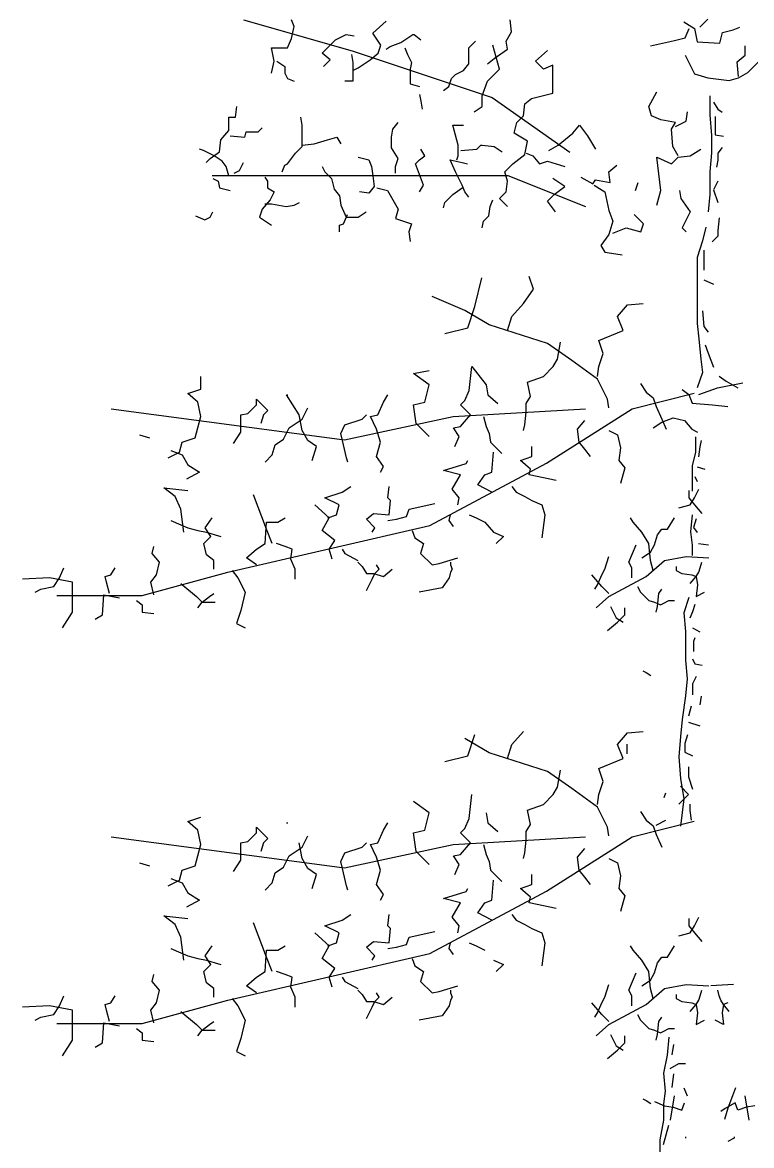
# Model space of a CAD drawing. Header units: millimetres. Extents: x 87938 to 265635, y 330093 to 434310.
# Drawn here: x 256662 to 259083, y 352468 to 356195 of the extents above; entities that cross this region are included whole.
import ezdxf

# ---------------------------------------------------------------- set-up
doc = ezdxf.new("R2010")
doc.units = ezdxf.units.MM

# ---------------------------------------------------------------- blocks, each defined once
blk = doc.blocks.new('A$C51134F3F')
for p, q in [((903.3, 7244.7), (1264.6, 7141.3)), ((1071.8, 7222.3), (1063, 7244.5)), ((1333, 7200.2), (1377.3, 7240)), ((1793.4, 7204.6), (1788.9, 7244.5)), ((2365.1, 7237.7), (2400.5, 7215.5)), ((2418.2, 7220), (2444.8, 7246.5)), ((1063, 7182.5), (1071.8, 7222.3)), ((1209, 7178), (1244.5, 7195.7)), ((1244.5, 7195.7), (1271, 7191.3)), ((1359.6, 7160.3), (1333, 7200.2)), ((1425.9, 7169.2), (1465.8, 7195.7)), ((1465.8, 7195.7), (1470.2, 7195.7)), ((1470.2, 7195.7), (1492.3, 7178)), ((1775.6, 7173.6), (1793.4, 7204.6)), ((2369.5, 7184.5), (2382.8, 7215.5)), ((2400.5, 7215.5), (2409.4, 7171.2)), ((2484.6, 7166.8), (2493.5, 7202.2)), ((2493.5, 7202.2), (2528.9, 7211.1)), ((2528.9, 7211.1), (2551, 7220)), ((1049.7, 7151.5), (1063, 7182.5)), ((1164.8, 7133.7), (1191.3, 7160.3)), ((1191.3, 7160.3), (1209, 7178)), ((1350.7, 7133.7), (1359.6, 7160.3)), ((1390.5, 7155.9), (1425.9, 7169.2)), ((1651.7, 7151.5), (1673.8, 7173.6)), ((1753.5, 7080.6), (1731.4, 7160.3)), ((1780.1, 7147), (1775.6, 7173.6)), ((2254.5, 7157.9), (2334.1, 7175.7)), ((2334.1, 7175.7), (2369.5, 7184.5)), ((2409.4, 7171.2), (2484.6, 7166.8)), ((2568.7, 7126.9), (2568.7, 7157.9)), ((1005.4, 7107.2), (996.6, 7151.5)), ((996.6, 7151.5), (1049.7, 7151.5)), ((1191.3, 7111.6), (1164.8, 7133.7)), ((1262.2, 7129.3), (1266.6, 7102.7)), ((1264.6, 7141.3), (1729.2, 6986.4)), ((1324.1, 7111.6), (1350.7, 7133.7)), ((1377.3, 7147), (1390.5, 7155.9)), ((1439.2, 7151.5), (1448.1, 7129.3)), ((1448.1, 7129.3), (1461.4, 7102.7)), ((1651.7, 7098.3), (1651.7, 7151.5)), ((1735.8, 7116), (1780.1, 7147)), ((1873, 7107.2), (1912.9, 7142.6)), ((2369.5, 7126.9), (2382.8, 7100.4)), ((2542.2, 7104.8), (2568.7, 7126.9)), ((996.6, 7067.3), (1005.4, 7107.2)), ((1014.3, 7107.2), (1040.8, 7089.4)), ((1040.8, 7089.4), (1040.8, 7067.3)), ((1169.2, 7089.4), (1191.3, 7111.6)), ((1266.6, 7102.7), (1266.6, 7076.2)), ((1266.6, 7076.2), (1284.3, 7085)), ((1284.3, 7085), (1297.6, 7093.9)), ((1297.6, 7093.9), (1324.1, 7111.6)), ((1461.4, 7102.7), (1456.9, 7080.6)), ((1634, 7076.2), (1651.7, 7098.3)), ((1713.7, 7098.3), (1735.8, 7116)), ((1899.6, 7080.6), (1873, 7107.2)), ((1930.6, 7093.9), (1899.6, 7080.6)), ((1930.6, 7000.9), (1930.6, 7093.9)), ((2382.8, 7100.4), (2400.5, 7064.9)), ((2546.6, 7056.1), (2542.2, 7104.8)), ((2577.6, 7069.4), (2613, 7104.8)), ((1040.8, 7067.3), (1049.7, 7049.6)), ((1049.7, 7049.6), (1071.8, 7040.7)), ((1266.6, 7076.2), (1266.6, 7040.7)), ((1456.9, 7080.6), (1456.9, 7049.6)), ((1456.9, 7049.6), (1456.9, 7031.9)), ((1585.3, 7023), (1594.2, 7049.6)), ((1594.2, 7049.6), (1607.4, 7062.9)), ((1607.4, 7062.9), (1634, 7076.2)), ((1713.7, 7040.7), (1753.5, 7080.6)), ((2400.5, 7064.9), (2444.8, 7051.6)), ((2444.8, 7051.6), (2515.6, 7042.8)), ((2515.6, 7042.8), (2546.6, 7051.6)), ((2546.6, 7051.6), (2577.6, 7069.4)), ((1266.6, 7040.7), (1240, 7040.7)), ((1456.9, 7031.9), (1487.9, 7023)), ((1567.6, 7009.7), (1585.3, 7023)), ((1696, 6992), (1713.7, 7040.7)), ((1487.9, 6996.4), (1492.3, 6974.3)), ((1492.3, 6974.3), (1496.8, 6947.7)), ((1696, 6956.6), (1696, 6992)), ((1729.2, 6986.4), (1987.3, 6805.6)), ((1837.6, 6965.4), (1859.8, 6983.1)), ((1859.8, 6983.1), (1930.6, 7000.9)), ((2249.3, 6956.6), (2275.8, 7005.3)), ((2451.8, 6992.1), (2451.8, 6929)), ((2464.6, 6970.7), (2478.6, 6947.3)), ((877.1, 6921.1), (881.5, 6956.6)), ((1669.4, 6938.9), (1696, 6956.6)), ((1833.2, 6925.6), (1837.6, 6965.4)), ((2258.1, 6925.6), (2249.3, 6956.6)), ((2373.2, 6907.9), (2377.7, 6938.9)), ((2478.6, 6947.3), (2492.6, 6937.9)), ((854.9, 6876.9), (854.9, 6921.1)), ((854.9, 6921.1), (877.1, 6921.1)), ((1098.4, 6894.6), (1094, 6921.1)), ((1399.4, 6881.3), (1417.1, 6903.4)), ((1802.2, 6868), (1811.1, 6903.4)), ((1811.1, 6903.4), (1833.2, 6925.6)), ((2289.1, 6912.3), (2258.1, 6925.6)), ((2337.8, 6903.4), (2289.1, 6912.3)), ((2324.5, 6881.3), (2337.8, 6903.4)), ((2337.8, 6890.1), (2373.2, 6907.9)), ((2451.8, 6929), (2457.6, 6860.1)), ((2469.3, 6923.9), (2469.3, 6900.5)), ((2469.3, 6900.5), (2469.3, 6863.1)), ((828.4, 6845.8), (854.9, 6876.9)), ((859.4, 6859.1), (908, 6854.7)), ((908, 6854.7), (912.5, 6872.4)), ((912.5, 6872.4), (952.3, 6872.4)), ((952.3, 6872.4), (965.6, 6885.7)), ((1098.4, 6823.7), (1098.4, 6894.6)), ((1395, 6854.7), (1399.4, 6881.3)), ((1598.6, 6894.6), (1634, 6894.6)), ((1616.3, 6828.1), (1598.6, 6894.6)), ((1846.5, 6841.4), (1802.2, 6868)), ((1948.3, 6828.1), (1997, 6868)), ((1997, 6868), (2019.1, 6894.6)), ((2019.1, 6894.6), (2045.7, 6859.1)), ((2045.7, 6859.1), (2072.2, 6814.8)), ((2329, 6823.7), (2324.5, 6881.3)), ((2457.6, 6860.1), (2457.6, 6802.7)), ((2469.3, 6863.1), (2497.3, 6858.4)), ((823.9, 6806), (828.4, 6845.8)), ((1076.3, 6801.6), (1098.4, 6823.7)), ((1098.4, 6828.1), (1138.2, 6832.6)), ((1138.2, 6832.6), (1182.5, 6845.8)), ((1182.5, 6845.8), (1213.5, 6854.7)), ((1213.5, 6854.7), (1226.8, 6832.6)), ((1395, 6819.3), (1395, 6854.7)), ((1616.3, 6792.7), (1616.3, 6828.1)), ((1678.3, 6814.8), (1691.5, 6828.1)), ((1691.5, 6828.1), (1696, 6828.1)), ((1696, 6828.1), (1735.8, 6823.7)), ((1735.8, 6823.7), (1762.4, 6806)), ((1837.6, 6797.1), (1846.5, 6841.4)), ((1917.3, 6810.4), (1948.3, 6828.1)), ((2346.7, 6792.7), (2329, 6823.7)), ((2492.6, 6821), (2478.6, 6802.2)), ((770.8, 6810.4), (757.5, 6814.8)), ((806.2, 6792.7), (770.8, 6810.4)), ((779.7, 6770.6), (793, 6783.8)), ((793, 6783.8), (823.9, 6806)), ((832.8, 6775), (806.2, 6792.7)), ((1049.7, 6766.1), (1063, 6783.8)), ((1063, 6783.8), (1076.3, 6801.6)), ((1284.3, 6788.3), (1319.7, 6779.4)), ((1417.1, 6783.8), (1395, 6819.3)), ((1408.2, 6757.3), (1417.1, 6783.8)), ((1487.9, 6779.4), (1505.6, 6792.7)), ((1505.6, 6792.7), (1492.3, 6814.8)), ((1611.9, 6779.4), (1616.3, 6792.7)), ((1625.1, 6810.4), (1678.3, 6814.8)), ((1797.8, 6766.1), (1837.6, 6797.1)), ((1842, 6801.6), (1864.2, 6792.7)), ((1864.2, 6792.7), (1886.3, 6766.1)), ((2289.1, 6677.5), (2275.8, 6788.3)), ((2275.8, 6788.3), (2324.5, 6766.1)), ((2324.5, 6766.1), (2346.7, 6788.3)), ((2346.7, 6788.3), (2386.5, 6792.7)), ((2386.5, 6792.7), (2421.9, 6814.8)), ((2457.6, 6802.7), (2451.8, 6739.6)), ((2478.6, 6802.2), (2478.6, 6778.8)), ((846.1, 6757.3), (832.8, 6775)), ((854.9, 6726.3), (846.1, 6757.3)), ((890.3, 6744), (899.2, 6761.7)), ((899.2, 6761.7), (903.6, 6770.6)), ((1032, 6739.5), (1040.8, 6761.7)), ((1040.8, 6761.7), (1049.7, 6766.1)), ((1164.8, 6757.3), (1173.6, 6739.5)), ((1319.7, 6779.4), (1328.6, 6757.3)), ((1328.6, 6757.3), (1333, 6726.3)), ((1408.2, 6735.1), (1408.2, 6757.3)), ((1474.6, 6766.1), (1487.9, 6779.4)), ((1501.2, 6695.3), (1474.6, 6766.1)), ((1607.4, 6739.5), (1589.7, 6779.4)), ((1589.7, 6779.4), (1629.6, 6770.6)), ((1629.6, 6770.6), (1647.3, 6766.1)), ((1771.2, 6739.5), (1797.8, 6766.1)), ((1886.3, 6766.1), (1912.9, 6775)), ((1912.9, 6775), (1970.4, 6757.3)), ((2116.5, 6739.5), (2143.1, 6761.7)), ((2478.6, 6778.8), (2473.9, 6755.5)), ((800.1, 6728.1), (1264.6, 6728.1)), ((801.8, 6717.4), (819.5, 6708.5)), ((872.6, 6735.1), (890.3, 6744)), ((974.4, 6721.8), (983.3, 6708.5)), ((1173.6, 6739.5), (1195.8, 6717.4)), ((1195.8, 6717.4), (1204.6, 6682)), ((1264.6, 6728.1), (1780.8, 6728.1)), ((1333, 6726.3), (1337.4, 6690.8)), ((1629.6, 6695.3), (1607.4, 6739.5)), ((1780.1, 6708.5), (1771.2, 6739.5)), ((1780.8, 6728.1), (2038.9, 6624.8)), ((1970.4, 6690.8), (1930.6, 6717.4)), ((2023.5, 6721.8), (2063.4, 6699.7)), ((2063.4, 6699.7), (2072.2, 6713)), ((2072.2, 6713), (2120.9, 6704.1)), ((2120.9, 6704.1), (2116.5, 6739.5)), ((2451.8, 6739.6), (2451.8, 6665)), ((819.5, 6708.5), (823.9, 6686.4)), ((823.9, 6686.4), (859.4, 6677.5)), ((983.3, 6708.5), (983.3, 6686.4)), ((983.3, 6686.4), (1005.4, 6673.1)), ((1005.4, 6673.1), (992.1, 6646.5)), ((1204.6, 6682), (1222.3, 6659.8)), ((1319.7, 6668.7), (1288.7, 6673.1)), ((1337.4, 6690.8), (1319.7, 6668.7)), ((1346.3, 6686.4), (1381.7, 6677.5)), ((1381.7, 6677.5), (1417.1, 6615.5)), ((1487.9, 6673.1), (1501.2, 6695.3)), ((1598.6, 6664.3), (1629.6, 6686.4)), ((1638.4, 6673.1), (1629.6, 6695.3)), ((1651.7, 6655.4), (1638.4, 6673.1)), ((1753.5, 6651), (1775.6, 6673.1)), ((1775.6, 6673.1), (1780.1, 6708.5)), ((1935, 6664.3), (1970.4, 6690.8)), ((2067.8, 6695.3), (2103.2, 6673.1)), ((2103.2, 6673.1), (2116.5, 6611.1)), ((2205, 6677.5), (2213.9, 6704.1)), ((2275.8, 6628.8), (2289.1, 6677.5)), ((2351.1, 6677.5), (2355.5, 6651)), ((2478.6, 6708.7), (2464.6, 6680.6)), ((2464.6, 6680.6), (2478.6, 6638.5)), ((992.1, 6646.5), (965.6, 6615.5)), ((1071.8, 6628.8), (1089.5, 6637.7)), ((1222.3, 6659.8), (1226.8, 6628.8)), ((1567.6, 6620), (1572, 6637.7)), ((1572, 6637.7), (1598.6, 6664.3)), ((1722.5, 6624.4), (1731.4, 6646.5)), ((1780.1, 6624.4), (1753.5, 6651)), ((1912.9, 6642.1), (1935, 6664.3)), ((1939.4, 6606.7), (1912.9, 6642.1)), ((2355.5, 6651), (2386.5, 6606.7)), ((2451.8, 6665), (2446.1, 6607.6)), ((793, 6589), (801.8, 6606.7)), ((965.6, 6615.5), (956.7, 6589)), ((974.4, 6633.2), (996.6, 6633.2)), ((996.6, 6633.2), (1045.3, 6624.4)), ((1045.3, 6624.4), (1071.8, 6628.8)), ((1226.8, 6628.8), (1244.5, 6589)), ((1235.6, 6566.8), (1248.9, 6597.8)), ((1284.3, 6589), (1310.9, 6606.7)), ((1417.1, 6615.5), (1408.2, 6584.5)), ((1718.1, 6593.4), (1722.5, 6624.4)), ((2116.5, 6611.1), (2129.8, 6575.7)), ((2231.6, 6566.8), (2200.6, 6597.8)), ((2386.5, 6606.7), (2360, 6553.5)), ((744.3, 6593.4), (775.2, 6580.1)), ((775.2, 6580.1), (793, 6589)), ((956.7, 6589), (970, 6580.1)), ((970, 6580.1), (996.6, 6562.4)), ((1222.3, 6562.4), (1235.6, 6566.8)), ((1222.3, 6540.2), (1222.3, 6562.4)), ((1244.5, 6589), (1284.3, 6589)), ((1408.2, 6584.5), (1461.4, 6566.8)), ((1461.4, 6566.8), (1452.5, 6540.2)), ((1696, 6553.5), (1700.4, 6575.7)), ((1700.4, 6575.7), (1718.1, 6593.4)), ((2129.8, 6575.7), (2116.5, 6531.4)), ((2222.7, 6540.2), (2231.6, 6566.8)), ((2483.3, 6587), (2478.6, 6544.9)), ((1452.5, 6540.2), (1456.9, 6509.2)), ((2116.5, 6531.4), (2089.9, 6495.9)), ((2129.8, 6535.8), (2174, 6553.5)), ((2174, 6553.5), (2222.7, 6540.2)), ((2360, 6553.5), (2373.2, 6540.2)), ((2438.4, 6556.3), (2427.2, 6511.4)), ((2478.6, 6526.2), (2459.9, 6507.5)), ((2478.6, 6544.9), (2478.6, 6526.2)), ((2089.9, 6495.9), (2103.2, 6473.8)), ((2427.2, 6511.4), (2410.3, 6455.3)), ((2103.2, 6473.8), (2125.3, 6469.4)), ((2125.3, 6469.4), (2160.8, 6464.9)), ((2410.3, 6455.3), (2410.3, 6399.1)), ((2431.9, 6479.4), (2431.9, 6432.6)), ((2431.9, 6432.6), (2431.9, 6413.9)), ((1671.8, 6293.5), (1695.4, 6388.3)), ((1866, 6350.3), (1851.8, 6393)), ((2410.3, 6399.1), (2410.3, 6348.6)), ((2431.9, 6381.2), (2464.6, 6367.1)), ((1832.8, 6302.9), (1866, 6350.3)), ((2410.3, 6348.6), (2410.3, 6286.8)), ((1638.6, 6279.2), (1529.6, 6326.6)), ((1794.9, 6260.3), (1832.8, 6302.9)), ((2178.7, 6298.2), (2230.8, 6302.9)), ((1719.1, 6231.8), (1638.6, 6279.2)), ((1648.1, 6222.3), (1671.8, 6293.5)), ((2145.5, 6260.3), (2178.7, 6298.2)), ((2410.3, 6286.8), (2410.3, 6236.3)), ((2427.2, 6278.2), (2431.9, 6226.8)), ((1913.4, 6170.2), (1719.1, 6231.8)), ((1780.7, 6212.9), (1794.9, 6260.3)), ((2164.5, 6212.9), (2145.5, 6260.3)), ((2410.3, 6236.3), (2415.9, 6185.8)), ((2431.9, 6226.8), (2445.9, 6208.1)), ((1572.3, 6203.4), (1648.1, 6222.3)), ((2083.9, 6179.7), (2164.5, 6212.9)), ((1993.9, 6113.3), (1913.4, 6170.2)), ((1946.5, 6118), (1956, 6174.9)), ((2098.1, 6137), (2083.9, 6179.7)), ((2415.9, 6185.8), (2421.6, 6118.4)), ((2436.5, 6165.9), (2445.9, 6137.9)), ((1932.3, 6094.3), (1946.5, 6118)), ((2079.2, 6051.7), (1993.9, 6113.3)), ((2083.9, 6094.3), (2098.1, 6137)), ((2421.6, 6118.4), (2427.2, 6073.5)), ((2445.9, 6137.9), (2464.6, 6091.1)), ((1468, 6070.6), (1520.2, 6080.1)), ((1652.8, 6013.7), (1662.3, 6094.3)), ((1662.3, 6094.3), (1709.7, 6032.7)), ((1899.2, 6061.1), (1932.3, 6094.3)), ((2079.2, 6061.1), (2083.9, 6094.3)), ((762.1, 6018.5), (762.1, 6061.1)), ((1520.2, 6032.7), (1468, 6070.6)), ((1847.1, 6042.2), (1899.2, 6061.1)), ((1856.5, 5994.8), (1847.1, 6042.2)), ((2112.4, 5985.3), (2079.2, 6051.7)), ((2427.2, 6073.5), (2410.3, 6023)), ((2477.7, 6023), (2561.8, 6039.8)), ((2483.3, 6062.3), (2505.7, 6045.4)), ((2505.7, 6045.4), (2545, 6023)), ((719.5, 6004.3), (762.1, 6018.5)), ((752.7, 5975.8), (719.5, 6004.3)), ((1505.9, 5975.8), (1520.2, 6032.7)), ((1638.6, 5980.5), (1652.8, 6013.7)), ((1709.7, 6032.7), (1714.4, 5999.5)), ((2193.8, 5953.3), (2400.2, 6005)), ((2221.3, 6037.4), (2240.3, 6009)), ((2240.3, 6009), (2264, 5990)), ((2359.8, 6017.4), (2382.3, 6000.5)), ((2415.9, 6000.5), (2477.7, 6023)), ((762.1, 5928.4), (752.7, 5975.8)), ((918.5, 5937.9), (946.9, 5966.3)), ((946.9, 5966.3), (946.9, 5985.3)), ((946.9, 5985.3), (984.8, 5947.4)), ((1089, 5933.1), (1046.4, 5999.5)), ((1046.4, 5999.5), (1051.1, 5999.5)), ((1349.6, 5933.1), (1368.5, 5975.8)), ((1368.5, 5975.8), (1382.8, 5999.5)), ((1468, 5966.3), (1505.9, 5975.8)), ((1477.5, 5904.7), (1468, 5966.3)), ((1624.4, 5966.3), (1638.6, 5980.5)), ((1657.5, 5933.1), (1624.4, 5966.3)), ((1714.4, 5999.5), (1747.6, 5971.1)), ((1842.3, 5971.1), (1856.5, 5994.8)), ((1842.3, 5942.6), (1842.3, 5971.1)), ((2117.1, 5956.8), (2112.4, 5985.3)), ((2264, 5990), (2273.4, 5961.6)), ((2382.3, 6000.5), (2393.5, 5972.4)), ((2393.5, 5972.4), (2460.8, 5966.8)), ((2460.8, 5966.8), (2511.3, 5961.2)), ((464.6, 5953.3), (1238.8, 5850)), ((752.7, 5890.5), (762.1, 5928.4)), ((894.8, 5933.1), (918.5, 5937.9)), ((894.8, 5876.2), (894.8, 5933.1)), ((970.6, 5933.1), (961.1, 5904.7)), ((984.8, 5947.4), (970.6, 5933.1)), ((1098.5, 5881), (1089, 5933.1)), ((1098.5, 5918.9), (1117.5, 5956.8)), ((1238.8, 5850), (1600.2, 5927.5)), ((1297.5, 5918.9), (1311.7, 5933.1)), ((1325.9, 5928.4), (1349.6, 5933.1)), ((1344.9, 5885.7), (1325.9, 5928.4)), ((1600.2, 5927.5), (2038.9, 5953.3)), ((1624.4, 5895.2), (1657.5, 5933.1)), ((1700.2, 5928.4), (1709.7, 5895.2)), ((1837.6, 5900), (1842.3, 5942.6)), ((1909.9, 5772.6), (2193.8, 5953.3)), ((2273.4, 5961.6), (2292.4, 5918.9)), ((743.2, 5857.3), (752.7, 5890.5)), ((1036.9, 5852.5), (1055.9, 5890.5)), ((1055.9, 5890.5), (1098.5, 5918.9)), ((1226.4, 5871.5), (1240.6, 5900)), ((1240.6, 5900), (1297.5, 5918.9)), ((1520.2, 5862), (1477.5, 5904.7)), ((1600.7, 5890.5), (1624.4, 5895.2)), ((1619.6, 5862), (1600.7, 5890.5)), ((1709.7, 5895.2), (1719.1, 5871.5)), ((1832.8, 5881), (1837.6, 5900)), ((2012.9, 5885.7), (2036.6, 5914.2)), ((2264, 5890.5), (2292.4, 5909.4)), ((2292.4, 5909.4), (2330.3, 5923.7)), ((2292.4, 5918.9), (2306.6, 5885.7)), ((2330.3, 5923.7), (2368.2, 5914.2)), ((2368.2, 5914.2), (2391.9, 5885.7)), ((558.4, 5866.8), (591.6, 5857.3)), ((700.5, 5843.1), (743.2, 5857.3)), ((871.1, 5838.3), (894.8, 5876.2)), ((1008.5, 5833.6), (1036.9, 5852.5)), ((1117.5, 5847.8), (1098.5, 5881)), ((1235.9, 5833.6), (1226.4, 5871.5)), ((1359.1, 5843.1), (1344.9, 5885.7)), ((1605.4, 5828.8), (1619.6, 5862)), ((1719.1, 5871.5), (1723.9, 5843.1)), ((2017.6, 5843.1), (2012.9, 5885.7)), ((2117.1, 5881), (2145.5, 5866.8)), ((2145.5, 5866.8), (2155, 5824.1)), ((2391.9, 5885.7), (2410.8, 5876.2)), ((2404.7, 5860.2), (2404.7, 5809.6)), ((662.6, 5814.6), (700.5, 5800.4)), ((691.1, 5809.9), (700.5, 5843.1)), ((999, 5800.4), (1008.5, 5833.6)), ((1145.9, 5828.8), (1117.5, 5847.8)), ((1131.7, 5781.4), (1145.9, 5828.8)), ((1245.4, 5790.9), (1235.9, 5833.6)), ((1344.9, 5795.6), (1359.1, 5843.1)), ((1723.9, 5843.1), (1728.6, 5838.3)), ((1728.6, 5838.3), (1761.8, 5805.1)), ((1861.3, 5795.6), (1861.3, 5828.8)), ((2036.6, 5819.4), (2017.6, 5843.1)), ((2055.5, 5795.6), (2036.6, 5819.4)), ((2155, 5824.1), (2150.3, 5781.4)), ((2418.6, 5827.2), (2414.5, 5794.3)), ((2422.7, 5847.8), (2418.6, 5827.2)), ((653.2, 5790.9), (691.1, 5809.9)), ((700.5, 5800.4), (719.5, 5767.2)), ((975.3, 5776.7), (999, 5800.4)), ((1250.1, 5776.7), (1245.4, 5790.9)), ((1368.5, 5762.5), (1344.9, 5795.6)), ((1643.3, 5771.9), (1648.1, 5781.4)), ((1728.6, 5743.5), (1733.3, 5809.9)), ((1823.4, 5781.4), (1861.3, 5795.6)), ((1856.5, 5753), (1823.4, 5781.4)), ((2150.3, 5781.4), (2169.2, 5757.7)), ((2404.7, 5809.6), (2393.5, 5764.7)), ((757.4, 5743.5), (714.8, 5719.8)), ((719.5, 5767.2), (757.4, 5743.5)), ((1359.1, 5743.5), (1368.5, 5762.5)), ((1522.7, 5566), (1909.9, 5772.6)), ((1567.5, 5748.2), (1643.3, 5771.9)), ((1624.4, 5734), (1567.5, 5748.2)), ((1704.9, 5734), (1728.6, 5743.5)), ((1851.8, 5734), (1856.5, 5753)), ((2169.2, 5757.7), (2155, 5705.6)), ((2393.5, 5764.7), (2393.5, 5708.6)), ((2410.3, 5761.3), (2435, 5753.1)), ((1596, 5686.6), (1624.4, 5734)), ((1681.2, 5700.8), (1704.9, 5734)), ((1941.8, 5715.1), (1851.8, 5734)), ((2393.5, 5708.6), (2393.5, 5680.5)), ((2402.1, 5728.4), (2410.3, 5711.9)), ((676.9, 5662.9), (639, 5691.3)), ((639, 5691.3), (719.5, 5681.9)), ((980.1, 5553.9), (937.4, 5667.6)), ((1174.3, 5658.2), (1231.2, 5677.1)), ((1231.2, 5677.1), (1259.6, 5696.1)), ((1382.8, 5658.2), (1387.5, 5696.1)), ((1619.6, 5658.2), (1596, 5686.6)), ((1728.6, 5677.1), (1681.2, 5700.8)), ((1794.9, 5696.1), (1809.1, 5677.1)), ((1809.1, 5677.1), (1837.6, 5662.9)), ((2382.4, 5681.9), (2382.4, 5658.2)), ((2401.4, 5658.2), (2415.6, 5686.6)), ((695.8, 5620.2), (676.9, 5662.9)), ((1188.5, 5591.8), (1141.1, 5634.5)), ((1221.7, 5634.5), (1174.3, 5658.2)), ((1212.2, 5601.3), (1221.7, 5634.5)), ((1392.2, 5648.7), (1382.8, 5658.2)), ((1387.5, 5601.3), (1392.2, 5648.7)), ((1453.8, 5620.2), (1539.1, 5639.2)), ((1614.9, 5634.5), (1619.6, 5658.2)), ((1837.6, 5662.9), (1861.3, 5648.7)), ((1861.3, 5648.7), (1894.4, 5634.5)), ((1894.4, 5634.5), (1903.9, 5601.3)), ((2349.2, 5625), (2387.1, 5634.5)), ((2382.4, 5658.2), (2401.4, 5634.5)), ((2387.1, 5634.5), (2401.4, 5658.2)), ((2401.4, 5634.5), (2425, 5606)), ((705.3, 5544.4), (695.8, 5620.2)), ((776.3, 5558.6), (800, 5591.8)), ((1018, 5577.6), (1041.7, 5591.8)), ((1164.8, 5549.1), (1188.5, 5591.8)), ((1183.8, 5591.8), (1212.2, 5601.3)), ((1311.7, 5587), (1335.4, 5606)), ((1335.4, 5606), (1387.5, 5601.3)), ((1411.2, 5587), (1444.4, 5596.5)), ((1444.4, 5596.5), (1453.8, 5620.2)), ((1586.5, 5582.3), (1591.2, 5601.3)), ((1652.8, 5601.3), (1676.5, 5591.8)), ((1676.5, 5591.8), (1704.9, 5577.6)), ((1903.9, 5601.3), (1894.4, 5525.4)), ((2197.6, 5577.6), (2188.2, 5591.8)), ((2311.3, 5553.9), (2335, 5591.8)), ((2393.5, 5601.9), (2387.9, 5545.7)), ((662.6, 5582.3), (695.8, 5568.1)), ((695.8, 5568.1), (719.5, 5558.6)), ((719.5, 5558.6), (752.7, 5549.1)), ((795.3, 5530.2), (776.3, 5558.6)), ((851.7, 5411), (1522.7, 5566)), ((975.3, 5506.4), (980.1, 5577.6)), ((980.1, 5577.6), (1018, 5577.6)), ((999, 5506.4), (980.1, 5553.9)), ((1340.1, 5558.6), (1311.7, 5587)), ((1330.6, 5544.4), (1340.1, 5558.6)), ((1382.8, 5582.3), (1411.2, 5587)), ((1600.7, 5563.3), (1586.5, 5582.3)), ((1704.9, 5577.6), (1733.3, 5544.4)), ((2226.1, 5544.4), (2197.6, 5577.6)), ((2278.2, 5534.9), (2292.4, 5553.9)), ((2292.4, 5553.9), (2311.3, 5553.9)), ((2406.2, 5588.4), (2398, 5559.6)), ((2398, 5559.6), (2410.3, 5543.1)), ((752.7, 5549.1), (781.1, 5544.4)), ((771.6, 5506.4), (795.3, 5530.2)), ((781.1, 5544.4), (809.5, 5534.9)), ((809.5, 5534.9), (828.5, 5530.2)), ((1207.5, 5515.9), (1164.8, 5549.1)), ((1463.3, 5549.1), (1472.8, 5525.4)), ((1472.8, 5525.4), (1501.2, 5506.4)), ((1733.3, 5544.4), (1766.5, 5530.2)), ((1766.5, 5530.2), (1742.8, 5506.4)), ((2249.8, 5506.4), (2226.1, 5544.4)), ((2268.7, 5501.7), (2278.2, 5534.9)), ((2387.9, 5545.7), (2393.5, 5500.8)), ((601, 5473.3), (605.8, 5497)), ((781.1, 5468.5), (771.6, 5506.4)), ((913.7, 5459), (946.9, 5487.5)), ((946.9, 5487.5), (975.3, 5506.4)), ((1041.7, 5497), (1013.2, 5506.4)), ((1065.3, 5487.5), (1041.7, 5497)), ((1060.6, 5454.3), (1065.3, 5487.5)), ((1188.5, 5487.5), (1207.5, 5515.9)), ((1198, 5454.3), (1188.5, 5487.5)), ((1231.2, 5487.5), (1240.6, 5473.3)), ((1501.2, 5506.4), (1491.7, 5473.3)), ((2183.4, 5444.8), (2207.1, 5501.7)), ((2254.5, 5449.6), (2249.8, 5506.4)), ((2254.5, 5478), (2268.7, 5501.7)), ((2393.5, 5500.8), (2393.5, 5467.1)), ((2414.5, 5506.1), (2447.4, 5502)), ((624.7, 5444.8), (601, 5473.3)), ((615.3, 5402.1), (624.7, 5444.8)), ((804.8, 5449.6), (781.1, 5468.5)), ((804.8, 5421.1), (804.8, 5449.6)), ((946.9, 5435.3), (913.7, 5459)), ((1074.8, 5421.1), (1060.6, 5454.3)), ((1240.6, 5473.3), (1283.3, 5449.6)), ((1283.3, 5444.8), (1297.5, 5430.6)), ((1491.7, 5473.3), (1529.6, 5435.3)), ((1553.3, 5440.1), (1614.9, 5459)), ((1591.2, 5444.8), (1591.2, 5435.3)), ((2102.9, 5421.1), (2117.1, 5463.8)), ((2192.9, 5425.8), (2183.4, 5444.8)), ((2226.1, 5459), (2254.5, 5478)), ((2240.3, 5397.4), (2301.9, 5449.6)), ((2264, 5416.4), (2254.5, 5449.6)), ((2301.9, 5449.6), (2372.9, 5463.8)), ((2372.9, 5463.8), (2448.7, 5459)), ((2420.3, 5425.8), (2425, 5444.8)), ((293.1, 5392.7), (307.3, 5425.8)), ((463.7, 5402.1), (477.9, 5425.8)), ((567.8, 5333.5), (851.7, 5411)), ((866.4, 5416.4), (885.3, 5392.7)), ((1074.8, 5387.9), (1074.8, 5421.1)), ((1297.5, 5430.6), (1311.7, 5406.9)), ((1311.7, 5406.9), (1335.4, 5406.9)), ((1330.6, 5387.9), (1340.1, 5406.9)), ((1335.4, 5406.9), (1368.5, 5397.4)), ((1340.1, 5406.9), (1354.3, 5421.1)), ((1354.3, 5421.1), (1344.9, 5435.3)), ((1368.5, 5397.4), (1397, 5421.1)), ((1529.6, 5435.3), (1553.3, 5440.1)), ((1591.2, 5411.6), (1586.5, 5392.7)), ((1591.2, 5435.3), (1596, 5421.1)), ((1596, 5421.1), (1591.2, 5411.6)), ((2093.4, 5402.1), (2102.9, 5421.1)), ((2192.9, 5392.7), (2192.9, 5425.8)), ((2339.8, 5430.6), (2339.8, 5416.4)), ((2339.8, 5416.4), (2358.7, 5406.9)), ((2358.7, 5406.9), (2391.9, 5402.1)), ((2406.1, 5397.4), (2415.6, 5411.6)), ((2415.6, 5411.6), (2420.3, 5425.8)), ((259.9, 5392.7), (169.9, 5387.9)), ((335.7, 5378.4), (259.9, 5392.7)), ((274.2, 5364.2), (293.1, 5392.7)), ((335.7, 5326.3), (335.7, 5378.4)), ((444.7, 5397.4), (463.7, 5402.1)), ((449.4, 5378.4), (444.7, 5397.4)), ((458.9, 5340.5), (449.4, 5378.4)), ((596.3, 5378.4), (615.3, 5402.1)), ((605.8, 5335.8), (596.3, 5378.4)), ((695.8, 5373.7), (747.9, 5331)), ((885.3, 5392.7), (909, 5345.3)), ((1311.7, 5350), (1330.6, 5387.9)), ((1586.5, 5392.7), (1562.8, 5359.5)), ((2093.4, 5364.2), (2060.2, 5402.1)), ((2069.7, 5354.7), (2079.2, 5369)), ((2079.2, 5369), (2093.4, 5402.1)), ((2178.7, 5364.2), (2240.3, 5397.4)), ((2387.1, 5373.7), (2406.1, 5397.4)), ((2391.9, 5402.1), (2406.1, 5397.4)), ((2406.1, 5397.4), (2410.8, 5369)), ((2410.8, 5369), (2406.1, 5331)), ((212.6, 5345.3), (231.5, 5354.7)), ((231.5, 5354.7), (274.2, 5364.2)), ((283.9, 5333.5), (567.8, 5333.5)), ((435.2, 5269.4), (440, 5335.8)), ((440, 5335.8), (492.1, 5326.3)), ((747.9, 5331), (766.9, 5312.1)), ((766.9, 5312.1), (790.6, 5331)), ((790.6, 5331), (804.8, 5340.5)), ((909, 5345.3), (894.8, 5283.6)), ((1562.8, 5359.5), (1487, 5345.3)), ((2074.5, 5293.1), (2117.1, 5331)), ((2117.1, 5340.5), (2093.4, 5364.2)), ((2117.1, 5331), (2178.7, 5364.2)), ((2211.8, 5364.2), (2221.3, 5345.3)), ((2221.3, 5345.3), (2249.8, 5316.8)), ((2278.2, 5297.8), (2282.9, 5340.5)), ((2282.9, 5340.5), (2292.4, 5354.7)), ((2406.1, 5331), (2434.5, 5345.3)), ((335.7, 5278.9), (335.7, 5326.3)), ((548.9, 5316.8), (567.9, 5302.6)), ((567.9, 5302.6), (567.9, 5278.9)), ((752.7, 5293.1), (766.9, 5312.1)), ((766.9, 5312.1), (809.5, 5312.1)), ((2121.8, 5297.8), (2140.8, 5259.9)), ((2169.2, 5269.4), (2169.2, 5293.1)), ((2249.8, 5316.8), (2268.7, 5312.1)), ((2268.7, 5312.1), (2287.7, 5302.6)), ((2273.4, 5278.9), (2278.2, 5297.8)), ((2287.7, 5302.6), (2297.1, 5307.3)), ((2297.1, 5307.3), (2316.1, 5316.8)), ((2316.1, 5316.8), (2335, 5316.8)), ((2382.3, 5326.8), (2365.5, 5276.3)), ((2402.1, 5304.3), (2393.9, 5279.6)), ((302.6, 5226.7), (335.7, 5278.9)), ((411.5, 5255.2), (435.2, 5269.4)), ((567.9, 5278.9), (605.8, 5274.1)), ((894.8, 5283.6), (880.6, 5240.9)), ((2140.8, 5259.9), (2164.5, 5245.7)), ((2145.5, 5245.7), (2169.2, 5269.4)), ((2365.5, 5276.3), (2371.1, 5214.5)), ((2393.9, 5279.6), (2385.7, 5259)), ((880.6, 5240.9), (909, 5226.7)), ((2112.4, 5217.2), (2145.5, 5245.7)), ((2393.9, 5226.1), (2418.6, 5213.8)), ((2371.1, 5214.5), (2371.1, 5158.4)), ((2402.1, 5193.2), (2398, 5180.8)), ((2398, 5180.8), (2398, 5147.9)), ((2371.1, 5158.4), (2371.1, 5119.1)), ((2371.1, 5119.1), (2376.7, 5057.3)), ((2393.9, 5123.2), (2402.1, 5106.7)), ((2402.1, 5106.7), (2426.8, 5102.6)), ((2229.9, 5083.9), (2240.4, 5078.6)), ((2240.4, 5078.6), (2256.1, 5068.2)), ((2376.7, 5057.3), (2371.1, 5001.2)), ((2406.2, 5065.5), (2393.9, 5040.8)), ((2393.9, 5040.8), (2393.9, 5003.8)), ((2371.1, 5001.2), (2359.8, 4922.6)), ((2422.7, 4999.7), (2418.6, 4970.8)), ((2389.8, 4966.7), (2381.5, 4933.8)), ((2359.8, 4922.6), (2354.2, 4866.4)), ((1794.9, 4839.8), (1832.8, 4882.5)), ((2178.7, 4877.8), (2230.8, 4882.5)), ((2381.5, 4913.2), (2418.6, 4900.8)), ((1719.1, 4811.4), (1638.6, 4858.8)), ((1648.1, 4801.9), (1671.8, 4873)), ((2145.5, 4839.8), (2178.7, 4877.8)), ((2354.2, 4866.4), (2348.6, 4799)), ((2377.4, 4872), (2369.2, 4843.2)), ((1913.4, 4749.8), (1719.1, 4811.4)), ((1780.7, 4792.4), (1794.9, 4839.8)), ((2164.5, 4792.4), (2145.5, 4839.8)), ((2177.2, 4808.1), (2177.2, 4840.3)), ((2369.2, 4843.2), (2369.2, 4814.4)), ((2369.2, 4814.4), (2393.9, 4802)), ((1572.3, 4782.9), (1648.1, 4801.9)), ((2083.9, 4759.2), (2164.5, 4792.4)), ((2348.6, 4799), (2354.2, 4726)), ((1993.9, 4692.9), (1913.4, 4749.8)), ((1946.5, 4697.6), (1956, 4754.5)), ((2098.1, 4716.6), (2083.9, 4759.2)), ((2381.5, 4765), (2381.5, 4732)), ((1932.3, 4673.9), (1946.5, 4697.6)), ((2083.9, 4673.9), (2098.1, 4716.6)), ((2381, 4674), (2354.1, 4700.8)), ((2354.2, 4726), (2365.5, 4658.7)), ((2381.5, 4732), (2393.9, 4690.9)), ((1652.8, 4593.3), (1662.3, 4673.9)), ((1899.2, 4640.7), (1932.3, 4673.9)), ((2079.2, 4631.2), (1993.9, 4692.9)), ((2079.2, 4640.7), (2083.9, 4673.9)), ((2300.5, 4663.3), (2305.9, 4679.4)), ((2348.8, 4641.8), (2381, 4674)), ((1520.2, 4612.3), (1468, 4650.2)), ((1847.1, 4621.7), (1899.2, 4640.7)), ((1856.5, 4574.3), (1847.1, 4621.7)), ((2112.4, 4564.9), (2079.2, 4631.2)), ((2365.5, 4658.7), (2359.8, 4613.8)), ((2385.7, 4641.5), (2385.7, 4620.9)), ((719.5, 4583.8), (762.1, 4598)), ((1505.9, 4555.4), (1520.2, 4612.3)), ((1638.6, 4560.1), (1652.8, 4593.3)), ((1709.7, 4612.3), (1714.4, 4579.1)), ((2193.8, 4532.9), (2400.2, 4584.6)), ((2221.3, 4617), (2240.3, 4588.6)), ((2240.3, 4588.6), (2264, 4569.6)), ((2273.7, 4572.1), (2305.9, 4588.2)), ((2359.8, 4613.8), (2354.2, 4568.8)), ((2385.7, 4620.9), (2389.8, 4587.9)), ((752.7, 4555.4), (719.5, 4583.8)), ((762.1, 4508), (752.7, 4555.4)), ((946.9, 4564.9), (984.8, 4526.9)), ((946.9, 4545.9), (946.9, 4564.9)), ((1046.4, 4579.1), (1051.1, 4579.1)), ((1349.6, 4512.7), (1368.5, 4555.4)), ((1368.5, 4555.4), (1382.8, 4579.1)), ((1468, 4545.9), (1505.9, 4555.4)), ((1624.4, 4545.9), (1638.6, 4560.1)), ((1714.4, 4579.1), (1747.6, 4550.6)), ((1842.3, 4550.6), (1856.5, 4574.3)), ((1842.3, 4522.2), (1842.3, 4550.6)), ((2117.1, 4536.4), (2112.4, 4564.9)), ((2264, 4569.6), (2273.4, 4541.1)), ((464.6, 4532.9), (1238.8, 4429.6)), ((894.8, 4512.7), (918.5, 4517.4)), ((894.8, 4455.8), (894.8, 4512.7)), ((918.5, 4517.4), (946.9, 4545.9)), ((970.6, 4512.7), (961.1, 4484.3)), ((984.8, 4526.9), (970.6, 4512.7)), ((1098.5, 4460.6), (1089, 4512.7)), ((1098.5, 4498.5), (1117.5, 4536.4)), ((1297.5, 4498.5), (1311.7, 4512.7)), ((1325.9, 4508), (1349.6, 4512.7)), ((1477.5, 4484.3), (1468, 4545.9)), ((1600.2, 4507.1), (2038.9, 4532.9)), ((1657.5, 4512.7), (1624.4, 4545.9)), ((1624.4, 4474.8), (1657.5, 4512.7)), ((1837.6, 4479.5), (1842.3, 4522.2)), ((1909.9, 4352.1), (2193.8, 4532.9)), ((2273.4, 4541.1), (2292.4, 4498.5)), ((752.7, 4470), (762.1, 4508)), ((1055.9, 4470), (1098.5, 4498.5)), ((1226.4, 4451.1), (1240.6, 4479.5)), ((1238.8, 4429.6), (1600.2, 4507.1)), ((1240.6, 4479.5), (1297.5, 4498.5)), ((1344.9, 4465.3), (1325.9, 4508)), ((1520.2, 4441.6), (1477.5, 4484.3)), ((1600.7, 4470), (1624.4, 4474.8)), ((1700.2, 4508), (1709.7, 4474.8)), ((1709.7, 4474.8), (1719.1, 4451.1)), ((1832.8, 4460.6), (1837.6, 4479.5)), ((2012.9, 4465.3), (2036.6, 4493.7)), ((558.4, 4446.3), (591.6, 4436.8)), ((700.5, 4422.6), (743.2, 4436.8)), ((743.2, 4436.8), (752.7, 4470)), ((871.1, 4417.9), (894.8, 4455.8)), ((1036.9, 4432.1), (1055.9, 4470)), ((1117.5, 4427.4), (1098.5, 4460.6)), ((1235.9, 4413.1), (1226.4, 4451.1)), ((1359.1, 4422.6), (1344.9, 4465.3)), ((1619.6, 4441.6), (1600.7, 4470)), ((1605.4, 4408.4), (1619.6, 4441.6)), ((1719.1, 4451.1), (1723.9, 4422.6)), ((2017.6, 4422.6), (2012.9, 4465.3)), ((2117.1, 4460.6), (2145.5, 4446.3)), ((2145.5, 4446.3), (2155, 4403.7)), ((691.1, 4389.4), (700.5, 4422.6)), ((999, 4380), (1008.5, 4413.1)), ((1008.5, 4413.1), (1036.9, 4432.1)), ((1145.9, 4408.4), (1117.5, 4427.4)), ((1131.7, 4361), (1145.9, 4408.4)), ((1245.4, 4370.5), (1235.9, 4413.1)), ((1344.9, 4375.2), (1359.1, 4422.6)), ((1723.9, 4422.6), (1728.6, 4417.9)), ((1728.6, 4417.9), (1761.8, 4384.7)), ((1861.3, 4375.2), (1861.3, 4408.4)), ((2036.6, 4398.9), (2017.6, 4422.6)), ((2055.5, 4375.2), (2036.6, 4398.9)), ((2155, 4403.7), (2150.3, 4361)), ((653.2, 4370.5), (691.1, 4389.4)), ((662.6, 4394.2), (700.5, 4380)), ((700.5, 4380), (719.5, 4346.8)), ((975.3, 4356.2), (999, 4380)), ((1250.1, 4356.2), (1245.4, 4370.5)), ((1368.5, 4342), (1344.9, 4375.2)), ((1643.3, 4351.5), (1648.1, 4361)), ((1728.6, 4323.1), (1733.3, 4389.4)), ((1823.4, 4361), (1861.3, 4375.2)), ((1856.5, 4332.5), (1823.4, 4361)), ((2150.3, 4361), (2169.2, 4337.3)), ((719.5, 4346.8), (757.4, 4323.1)), ((1359.1, 4323.1), (1368.5, 4342)), ((1522.7, 4145.5), (1909.9, 4352.1)), ((1567.5, 4327.8), (1643.3, 4351.5)), ((1624.4, 4313.6), (1567.5, 4327.8)), ((1851.8, 4313.6), (1856.5, 4332.5)), ((2169.2, 4337.3), (2155, 4285.1)), ((757.4, 4323.1), (714.8, 4299.4)), ((1596, 4266.2), (1624.4, 4313.6)), ((1681.2, 4280.4), (1704.9, 4313.6)), ((1704.9, 4313.6), (1728.6, 4323.1)), ((1941.8, 4294.6), (1851.8, 4313.6)), ((639, 4270.9), (719.5, 4261.4)), ((676.9, 4242.5), (639, 4270.9)), ((1174.3, 4237.7), (1231.2, 4256.7)), ((1231.2, 4256.7), (1259.6, 4275.7)), ((1382.8, 4237.7), (1387.5, 4275.7)), ((1619.6, 4237.7), (1596, 4266.2)), ((1728.6, 4256.7), (1681.2, 4280.4)), ((1794.9, 4275.7), (1809.1, 4256.7)), ((1809.1, 4256.7), (1837.6, 4242.5)), ((2382.4, 4261.4), (2382.4, 4237.7)), ((2401.4, 4237.7), (2415.6, 4266.2)), ((695.8, 4199.8), (676.9, 4242.5)), ((980.1, 4133.4), (937.4, 4247.2)), ((1188.5, 4171.3), (1141.1, 4214)), ((1221.7, 4214), (1174.3, 4237.7)), ((1212.2, 4180.8), (1221.7, 4214)), ((1392.2, 4228.2), (1382.8, 4237.7)), ((1387.5, 4180.8), (1392.2, 4228.2)), ((1453.8, 4199.8), (1539.1, 4218.8)), ((1614.9, 4214), (1619.6, 4237.7)), ((1837.6, 4242.5), (1861.3, 4228.2)), ((1861.3, 4228.2), (1894.4, 4214)), ((1894.4, 4214), (1903.9, 4180.8)), ((2349.2, 4204.5), (2387.1, 4214)), ((2382.4, 4237.7), (2401.4, 4214)), ((2387.1, 4214), (2401.4, 4237.7)), ((2401.4, 4214), (2425, 4185.6)), ((705.3, 4123.9), (695.8, 4199.8)), ((1183.8, 4171.3), (1212.2, 4180.8)), ((1311.7, 4166.6), (1335.4, 4185.6)), ((1335.4, 4185.6), (1387.5, 4180.8)), ((1411.2, 4166.6), (1444.4, 4176.1)), ((1444.4, 4176.1), (1453.8, 4199.8)), ((1586.5, 4161.9), (1591.2, 4180.8)), ((1652.8, 4180.8), (1676.5, 4171.3)), ((1903.9, 4180.8), (1894.4, 4105)), ((662.6, 4161.9), (695.8, 4147.6)), ((695.8, 4147.6), (719.5, 4138.2)), ((719.5, 4138.2), (752.7, 4128.7)), ((776.3, 4138.2), (800, 4171.3)), ((795.3, 4109.7), (776.3, 4138.2)), ((851.7, 3990.6), (1522.7, 4145.5)), ((975.3, 4086), (980.1, 4157.1)), ((980.1, 4157.1), (1018, 4157.1)), ((1018, 4157.1), (1041.7, 4171.3)), ((1164.8, 4128.7), (1188.5, 4171.3)), ((1340.1, 4138.2), (1311.7, 4166.6)), ((1330.6, 4123.9), (1340.1, 4138.2)), ((1382.8, 4161.9), (1411.2, 4166.6)), ((1600.7, 4142.9), (1586.5, 4161.9)), ((1676.5, 4171.3), (1704.9, 4157.1)), ((2197.6, 4157.1), (2188.2, 4171.3)), ((2226.1, 4123.9), (2197.6, 4157.1)), ((2311.3, 4133.4), (2335, 4171.3)), ((752.7, 4128.7), (781.1, 4123.9)), ((771.6, 4086), (795.3, 4109.7)), ((781.1, 4123.9), (809.5, 4114.5)), ((809.5, 4114.5), (828.5, 4109.7)), ((999, 4086), (980.1, 4133.4)), ((1207.5, 4095.5), (1164.8, 4128.7)), ((1463.3, 4128.7), (1472.8, 4105)), ((1472.8, 4105), (1501.2, 4086)), ((1733.3, 4123.9), (1766.5, 4109.7)), ((1766.5, 4109.7), (1742.8, 4086)), ((2249.8, 4086), (2226.1, 4123.9)), ((2268.7, 4081.3), (2278.2, 4114.5)), ((2278.2, 4114.5), (2292.4, 4133.4)), ((2292.4, 4133.4), (2311.3, 4133.4)), ((601, 4052.8), (605.8, 4076.5)), ((781.1, 4048.1), (771.6, 4086)), ((913.7, 4038.6), (946.9, 4067)), ((946.9, 4067), (975.3, 4086)), ((1041.7, 4076.5), (1013.2, 4086)), ((1065.3, 4067), (1041.7, 4076.5)), ((1060.6, 4033.9), (1065.3, 4067)), ((1188.5, 4067), (1207.5, 4095.5)), ((1198, 4033.9), (1188.5, 4067)), ((1231.2, 4067), (1240.6, 4052.8)), ((1501.2, 4086), (1491.7, 4052.8)), ((2183.4, 4024.4), (2207.1, 4081.3)), ((2254.5, 4029.1), (2249.8, 4086)), ((2254.5, 4057.6), (2268.7, 4081.3)), ((624.7, 4024.4), (601, 4052.8)), ((804.8, 4029.1), (781.1, 4048.1)), ((804.8, 4000.7), (804.8, 4029.1)), ((946.9, 4014.9), (913.7, 4038.6)), ((1074.8, 4000.7), (1060.6, 4033.9)), ((1240.6, 4052.8), (1283.3, 4029.1)), ((1491.7, 4052.8), (1529.6, 4014.9)), ((1553.3, 4019.6), (1614.9, 4038.6)), ((2102.9, 4000.7), (2117.1, 4043.3)), ((2226.1, 4038.6), (2254.5, 4057.6)), ((2240.3, 3977), (2301.9, 4029.1)), ((2264, 3995.9), (2254.5, 4029.1)), ((2301.9, 4029.1), (2372.9, 4043.3)), ((2372.9, 4043.3), (2448.7, 4038.6)), ((2530.8, 4043.3), (2455, 4038.6)), ((293.1, 3972.2), (307.3, 4005.4)), ((463.7, 3981.7), (477.9, 4005.4)), ((567.8, 3913.1), (851.7, 3990.6)), ((615.3, 3981.7), (624.7, 4024.4)), ((866.4, 3995.9), (885.3, 3972.2)), ((1074.8, 3967.5), (1074.8, 4000.7)), ((1283.3, 4024.4), (1297.5, 4010.2)), ((1297.5, 4010.2), (1311.7, 3986.4)), ((1340.1, 3986.4), (1354.3, 4000.7)), ((1354.3, 4000.7), (1344.9, 4014.9)), ((1368.5, 3977), (1397, 4000.7)), ((1529.6, 4014.9), (1553.3, 4019.6)), ((1591.2, 3991.2), (1586.5, 3972.2)), ((1591.2, 4024.4), (1591.2, 4014.9)), ((1591.2, 4014.9), (1596, 4000.7)), ((1596, 4000.7), (1591.2, 3991.2)), ((2093.4, 3981.7), (2102.9, 4000.7)), ((2192.9, 4005.4), (2183.4, 4024.4)), ((2192.9, 3972.2), (2192.9, 4005.4)), ((2339.8, 4010.2), (2339.8, 3995.9)), ((2339.8, 3995.9), (2358.7, 3986.4)), ((2406.1, 3977), (2415.6, 3991.2)), ((2415.6, 3991.2), (2420.3, 4005.4)), ((2420.3, 4005.4), (2425, 4024.4)), ((2483.4, 4005.4), (2478.6, 4024.4)), ((2488.1, 3991.2), (2483.4, 4005.4)), ((2497.6, 3977), (2488.1, 3991.2)), ((259.9, 3972.2), (169.9, 3967.5)), ((335.7, 3958), (259.9, 3972.2)), ((274.2, 3943.8), (293.1, 3972.2)), ((335.7, 3905.9), (335.7, 3958)), ((444.7, 3977), (463.7, 3981.7)), ((449.4, 3958), (444.7, 3977)), ((458.9, 3920.1), (449.4, 3958)), ((596.3, 3958), (615.3, 3981.7)), ((605.8, 3915.3), (596.3, 3958)), ((695.8, 3953.3), (747.9, 3910.6)), ((885.3, 3972.2), (909, 3924.8)), ((1311.7, 3986.4), (1335.4, 3986.4)), ((1311.7, 3929.6), (1330.6, 3967.5)), ((1330.6, 3967.5), (1340.1, 3986.4)), ((1335.4, 3986.4), (1368.5, 3977)), ((1586.5, 3972.2), (1562.8, 3939)), ((2093.4, 3943.8), (2060.2, 3981.7)), ((2079.2, 3948.5), (2093.4, 3981.7)), ((2178.7, 3943.8), (2240.3, 3977)), ((2358.7, 3986.4), (2391.9, 3981.7)), ((2387.1, 3953.3), (2406.1, 3977)), ((2391.9, 3981.7), (2406.1, 3977)), ((2406.1, 3977), (2410.8, 3948.5)), ((2497.6, 3977), (2492.9, 3948.5)), ((2511.8, 3981.7), (2497.6, 3977)), ((2516.5, 3953.3), (2497.6, 3977)), ((212.6, 3924.8), (231.5, 3934.3)), ((231.5, 3934.3), (274.2, 3943.8)), ((435.2, 3849), (440, 3915.3)), ((440, 3915.3), (492.1, 3905.9)), ((790.6, 3910.6), (804.8, 3920.1)), ((909, 3924.8), (894.8, 3863.2)), ((1562.8, 3939), (1487, 3924.8)), ((2069.7, 3934.3), (2079.2, 3948.5)), ((2117.1, 3920.1), (2093.4, 3943.8)), ((2117.1, 3910.6), (2178.7, 3943.8)), ((2211.8, 3943.8), (2221.3, 3924.8)), ((2221.3, 3924.8), (2249.8, 3896.4)), ((2278.2, 3877.4), (2282.9, 3920.1)), ((2282.9, 3920.1), (2292.4, 3934.3)), ((2410.8, 3948.5), (2406.1, 3910.6)), ((2406.1, 3910.6), (2434.5, 3924.8)), ((2497.6, 3910.6), (2469.2, 3924.8)), ((2492.9, 3948.5), (2497.6, 3910.6)), ((283.9, 3913.1), (567.8, 3913.1)), ((335.7, 3858.4), (335.7, 3905.9)), ((548.9, 3896.4), (567.9, 3882.1)), ((567.9, 3882.1), (567.9, 3858.4)), ((747.9, 3910.6), (766.9, 3891.6)), ((752.7, 3872.7), (766.9, 3891.6)), ((766.9, 3891.6), (790.6, 3910.6)), ((766.9, 3891.6), (809.5, 3891.6)), ((2074.5, 3872.7), (2117.1, 3910.6)), ((2121.8, 3877.4), (2140.8, 3839.5)), ((2249.8, 3896.4), (2268.7, 3891.6)), ((2268.7, 3891.6), (2287.7, 3882.1)), ((2273.4, 3858.4), (2278.2, 3877.4)), ((2287.7, 3882.1), (2297.1, 3886.9)), ((2297.1, 3886.9), (2316.1, 3896.4)), ((2316.1, 3896.4), (2335, 3896.4)), ((302.6, 3806.3), (335.7, 3858.4)), ((411.5, 3834.7), (435.2, 3849)), ((567.9, 3858.4), (605.8, 3853.7)), ((894.8, 3863.2), (880.6, 3820.5)), ((2140.8, 3839.5), (2164.5, 3825.3)), ((2145.5, 3825.3), (2169.2, 3849)), ((2169.2, 3849), (2169.2, 3872.7)), ((2315.7, 3868.5), (2309.7, 3808.7)), ((2331.4, 3844.2), (2325.6, 3809.8)), ((880.6, 3820.5), (909, 3806.3)), ((2112.4, 3796.8), (2145.5, 3825.3)), ((2309.7, 3808.7), (2297.7, 3748.8)), ((2319.9, 3763.9), (2348.6, 3781.1)), ((2348.6, 3781.1), (2371.5, 3781.1)), ((2297.7, 3748.8), (2303.7, 3688.9)), ((2331.4, 3746.7), (2325.6, 3700.7)), ((2366.1, 3700.1), (2376.6, 3673.9)), ((2537.6, 3700.1), (2527.1, 3673.9)), ((2229.9, 3663.4), (2240.4, 3658.2)), ((2240.4, 3658.2), (2256.1, 3647.7)), ((2268.7, 3654.6), (2301.9, 3640.4)), ((2303.7, 3688.9), (2297.7, 3647)), ((2320.8, 3592.9), (2335, 3673.5)), ((2527.1, 3673.9), (2511.4, 3632)), ((2582.9, 3592.9), (2568.7, 3673.5)), ((2297.7, 3647), (2297.7, 3593.1)), ((2301.9, 3640.4), (2330.3, 3635.6)), ((2330.3, 3635.6), (2358.7, 3626.1)), ((2358.7, 3626.1), (2368.2, 3649.8)), ((2502.3, 3630.9), (2488.1, 3621.4)), ((2511.4, 3632), (2501, 3595.3)), ((2535.5, 3649.8), (2502.3, 3630.9)), ((2545, 3626.1), (2535.5, 3649.8)), ((2573.4, 3635.6), (2545, 3626.1)), ((2601.8, 3640.4), (2573.4, 3635.6)), ((2297.7, 3593.1), (2285.7, 3527.2)), ((2314.2, 3574.5), (2297, 3511.3)), ((2285.7, 3527.2), (2285.7, 3437.4)), ((2371.3, 3537.7), (2371.3, 3532.4)), ((2532.4, 3532.4), (2511.4, 3522)), ((2532.4, 3537.7), (2532.4, 3532.4))]:
    blk.add_line(p, q)

msp = doc.modelspace()

# ---------------------------------------------------------------- block references
msp.add_blockref('A$C51134F3F', (256492.4, 348959.3))

doc.saveas('drawing.dxf')
